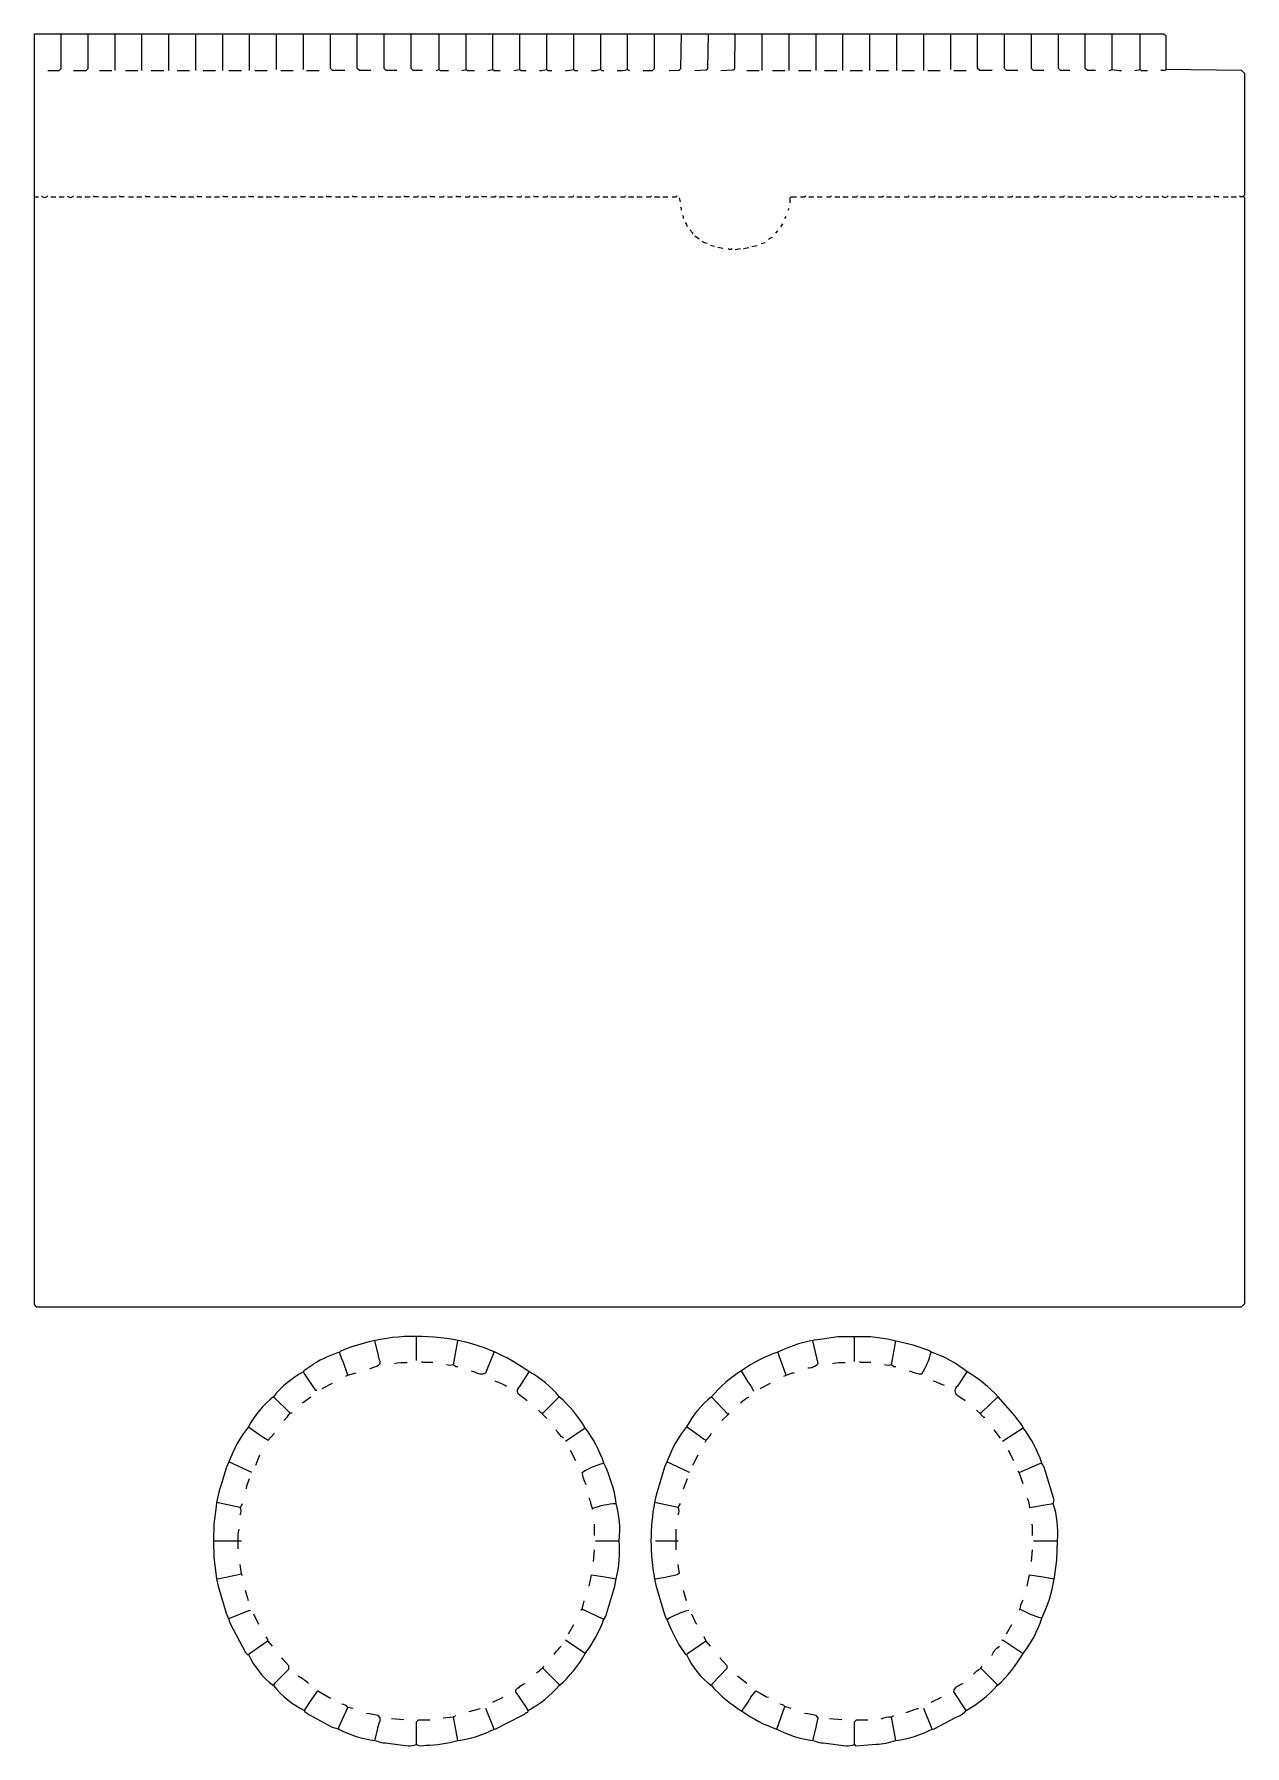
# Model space of a CAD drawing. Extents: x 60 to 1229, y 85 to 1738.
import ezdxf

# ---------------------------------------------------------------- set-up
doc = ezdxf.new("R2010")
doc.units = 0
doc.layers.get('0').update_dxf_attribs({"linetype": 'CONTINUOUS'})

msp = doc.modelspace()

# ---------------------------------------------------------------- linework, layer by layer
at = {"color": 250, "linetype": 'CONTINUOUS'}
for points in [[(1153, 1704), (1153, 1736), (1151, 1738), (60, 1738), (60, 1581), (60, 511), (62, 509), (1226, 509), (1228, 511), (1229, 512), (1229, 1580), (1228, 1581), (1228.2, 1581.9), (1229, 1583), (1229, 1700), (1226, 1703), (1153, 1704), (1152, 1703), (1148, 1703)], [(73, 1703), (84, 1703), (86, 1705), (86, 1738)], [(98, 1703), (110, 1703), (112, 1705), (112, 1738)], [(138, 1703), (138, 1738)], [(164, 1703), (164, 1738)], [(190, 1703), (190, 1738)], [(216, 1703), (216, 1738)], [(242, 1703), (242, 1738)], [(268, 1703), (268, 1738)], [(294, 1704), (294, 1738)], [(320, 1704), (320, 1738)], [(360, 1703), (348, 1703), (346, 1705), (346, 1738)], [(385, 1703), (374, 1703), (372, 1705), (372, 1738)], [(410, 1703), (400, 1703), (398, 1705), (398, 1738)], [(435, 1703), (426, 1703), (424, 1705), (424, 1738)], [(633, 1704), (633, 1738)], [(648, 1703), (657, 1703), (659, 1705), (659, 1738)], [(673, 1703), (682.959016, 1703.45082), (684.515125, 1705.014261), (685, 1738)], [(698, 1703), (708.962069, 1703.455172), (710.515125, 1705.014261), (711, 1738)], [(723, 1703), (734.964706, 1703.458824), (736.515125, 1705.014261), (737, 1738)], [(763, 1703), (763, 1738)], [(789, 1703), (789, 1738)], [(815, 1703), (815, 1738)], [(841, 1703), (841, 1738)], [(867, 1703), (867, 1738)], [(893, 1703), (893, 1738)], [(919, 1703), (919, 1738)], [(945, 1704), (945, 1738)], [(985, 1703), (973, 1703), (971, 1705), (971, 1738)], [(1010, 1703), (999, 1703), (997, 1705), (997, 1738)], [(1035, 1703), (1025, 1703), (1023, 1705), (1023, 1738)], [(1060, 1703), (1051, 1703), (1049, 1705), (1049, 1738)], [(1085, 1703), (1077, 1703), (1075, 1705), (1075, 1738)], [(1101, 1704), (1101, 1738)], [(123, 1703), (135, 1703)], [(148, 1703), (160, 1703)], [(173, 1703), (185, 1703)], [(198, 1703), (210, 1703)], [(223, 1703), (235, 1703)], [(248, 1703), (260, 1703)], [(273, 1703), (285, 1703)], [(298, 1703), (310, 1703)], [(323, 1703), (335, 1703)], [(448, 1703), (451, 1704), (452, 1703), (460, 1703)], [(473, 1703), (477, 1704), (478, 1703), (485, 1703)], [(498, 1703), (503, 1704), (504, 1703), (510, 1703)], [(523, 1703), (529, 1704), (530, 1703), (535, 1703)], [(748, 1703), (760, 1703)], [(773, 1703), (785, 1703)], [(798, 1703), (810, 1703)], [(823, 1703), (835, 1703)], [(848, 1703), (860, 1703)], [(873, 1703), (885, 1703)], [(898, 1703), (910, 1703)], [(923, 1703), (935, 1703)], [(948, 1703), (960, 1703)], [(1123, 1703), (1128, 1704), (1129, 1703), (1135, 1703)], [(684, 1576), (683, 1580)], [(687, 1560), (687, 1562), (686, 1563)], [(781, 1552), (783, 1555)], [(785, 1560), (786, 1562)], [(696, 1545), (696, 1546), (693, 1549)], [(702, 1540), (698, 1543)], [(776, 1546), (778, 1548)], [(717, 1533), (713, 1534)], [(762, 1536), (766, 1537)], [(429, 457), (429, 480)], [(852, 456), (852, 480)], [(465, 453), (469, 476)], [(786, 443), (778, 465)], [(888, 453), (892, 476)], [(333, 428), (332, 428), (320.8, 444.9), (320, 446)], [(338, 430), (348, 435)], [(361, 442), (363, 443), (371, 445)], [(761, 430), (771, 435)], [(309, 406), (307, 406), (291, 422)], [(319, 416), (327, 422)], [(551, 406), (567, 422)], [(730, 405), (714, 422)], [(974, 406), (975, 407), (989.9, 421.2), (991, 422)], [(555, 401), (551, 405), (551, 406), (550, 406), (547, 409)], [(724, 399), (730, 405), (731, 406)], [(978, 402), (977, 402), (974, 405), (974, 406), (973, 406), (970, 409)], [(267, 393), (279.153846, 384.230769), (286, 380), (292, 387)], [(573, 379), (592, 392)], [(993, 382), (987, 390)], [(995, 379), (1015, 392)], [(274, 356), (278, 366)], [(583, 360), (578, 370)], [(696, 356), (701, 366)], [(1006, 360), (1001, 370)], [(270, 349), (248, 359)], [(693, 349), (692.1, 349.2), (671, 359)], [(1015, 338), (1011, 349), (1010, 350)], [(1011, 349), (1031.1, 357.7), (1033, 358)], [(265, 333), (265.352941, 335.911765), (268, 343)], [(687, 333), (691, 343)], [(259, 315), (236, 320)], [(682, 315), (659, 320)], [(601, 288), (601, 299)], [(233, 283), (257, 283), (260, 283)], [(602, 283), (625, 283)], [(660, 283), (680, 283), (682, 283)], [(680, 274), (680, 283), (680, 294)], [(1025, 283), (1048, 283)], [(600, 263), (601, 274)], [(1023, 263), (1024, 274)], [(236, 246), (238.911765, 246.352941), (260, 251)], [(261, 249), (260, 251), (259, 260)], [(596, 239), (598, 250), (609.076923, 248.384615), (622, 246)], [(659, 246), (668.067568, 247.594595), (680.9, 250.3), (683, 252), (682.405405, 255.067568), (682, 260)], [(1019, 239), (1021, 250), (1032.076923, 248.384615), (1045, 246)], [(267, 225), (264, 235)], [(690, 225), (687, 235)], [(248, 207), (249, 208), (267.1, 215.7), (269, 216)], [(588, 216), (589, 217), (591, 225)], [(610, 207), (589, 217)], [(277, 202), (272, 212)], [(576, 193), (581, 202)], [(999, 193), (1004, 202)], [(267, 173), (268, 174), (285.1, 185.8), (286, 186)], [(592, 174), (573, 187)], [(690, 173), (691, 174), (708.1, 185.8), (709, 186)], [(713, 181), (709, 186), (707, 190)], [(1015, 174), (1014.18, 174.24), (995.8, 186.6), (994, 187)], [(291, 143), (293, 146), (306, 159), (306, 162), (299.8, 168.9), (299, 170)], [(714, 143), (715, 145), (729, 160), (729, 162), (722, 170)], [(567, 143), (567, 144), (551, 160)], [(748, 145), (739, 152)], [(990, 143), (990, 144), (974, 160)], [(321, 119), (326, 127), (334, 138), (346, 131)], [(354, 101), (354.3, 102.9), (363, 122)], [(480, 118), (491, 121)], [(504, 101), (496, 121)], [(503, 127), (513, 132)], [(777, 101), (785, 123)], [(812, 90), (814.615385, 100.076923), (817, 112), (815, 114), (806.911765, 115.647059), (804, 116)], [(927, 101), (919, 121)], [(926, 127), (936, 132)], [(455, 112), (465, 113), (467, 114)], [(469, 90), (465, 113)], [(892, 90), (888, 113)]]:
    msp.add_lwpolyline(points, dxfattribs=at)
at = {"color": 251, "linetype": 'CONTINUOUS'}
for points in [[(451, 1704), (451, 1738)], [(477, 1704), (477, 1738)], [(503, 1704), (503, 1738)], [(529, 1704), (529, 1738)], [(555, 1704), (555, 1738)], [(581, 1704), (581, 1738)], [(607, 1704), (607, 1738)], [(1128, 1704), (1128, 1738)], [(76, 1581), (81, 1581)], [(101, 1581), (106, 1581)], [(126, 1581), (131, 1581)], [(151, 1581), (156, 1581)], [(176, 1581), (181, 1581)], [(201, 1581), (206, 1581)], [(226, 1581), (231, 1581)], [(251, 1581), (256, 1581)], [(276, 1581), (281, 1581)], [(301, 1581), (306, 1581)], [(326, 1581), (331, 1581)], [(351, 1581), (356, 1581)], [(359, 1581), (364, 1581)], [(376, 1581), (381, 1581)], [(384, 1581), (389, 1581)], [(401, 1581), (406, 1581)], [(409, 1581), (414, 1581)], [(434, 1581), (439, 1581)], [(459, 1581), (464, 1581)], [(484, 1581), (489, 1581)], [(509, 1581), (514, 1581)], [(534, 1581), (539, 1581)], [(559, 1581), (564, 1581)], [(584, 1581), (589, 1581)], [(609, 1581), (614, 1581)], [(634, 1581), (639, 1581)], [(659, 1581), (664, 1581)], [(685, 1568), (685, 1570), (684, 1571)], [(790, 1575), (790, 1580), (791, 1581), (796, 1581)], [(808, 1581), (813, 1581)], [(833, 1581), (838, 1581)], [(858, 1581), (863, 1581)], [(883, 1581), (888, 1581)], [(908, 1581), (913, 1581)], [(933, 1581), (938, 1581)], [(958, 1581), (963, 1581)], [(983, 1581), (988, 1581)], [(1008, 1581), (1013, 1581)], [(1033, 1581), (1038, 1581)], [(1058, 1581), (1063, 1581)], [(1083, 1581), (1088, 1581)], [(1108, 1581), (1113, 1581)], [(1133, 1581), (1138, 1581)], [(1158, 1581), (1163, 1581)], [(1183, 1581), (1188, 1581)], [(1208, 1581), (1213, 1581)], [(1228, 1581), (1225, 1581), (1224, 1582)], [(788, 1568), (789, 1570)], [(725, 1531), (720, 1532)], [(737, 1530), (742, 1531)], [(445, 455), (435, 455), (434, 456)], [(868, 455), (858, 455), (857, 456)]]:
    msp.add_lwpolyline(points, dxfattribs=at)
at = {"color": 250, "linetype": 'CONTINUOUS'}
for points in [[(548, 1703, 0.070182), (555, 1704), (556, 1703), (560, 1703)], [(573, 1703, 0.078333), (581, 1704), (582, 1703), (585, 1703)], [(598, 1703, 0.083987), (607, 1704), (608, 1703), (610, 1703)], [(623, 1703, 0.088179), (633, 1704), (635, 1703)], [(1098, 1703), (1101, 1704, 0.07013), (1110, 1703)], [(691, 1552, 0.120666), (689, 1556)], [(710, 1536, -0.165541), (705, 1538)], [(769, 1540, -0.120666), (773, 1542)], [(429, 86, 0.173239), (438.035294, 85.541176, 0.07132), (469, 90, 0.085918), (504, 101), (505.9, 101.3), (530.1, 113.8), (530.9, 114.2, 0.113019), (535, 117, 0.618034), (537, 119, 0.083283), (567, 143, 0.083933), (592, 174, 0.07452), (610, 207), (612, 210), (620.615385, 239.076923), (622, 246, 0.074321), (625, 283, 0.087531), (622, 319, 0.082173), (610, 358, 0.083158), (592, 392, 0.082312), (567, 422, 0.103626), (538, 446, 0.141656), (446.04878, 479.439024, 0.124922), (356, 466), (355, 465, 0.063433), (330.1, 453.8), (329, 453), (320.2, 446.9), (320, 446, 0.104895), (291, 422, 0.104761), (267, 393, 0.085145), (248, 359), (245.8, 354.1), (238.352941, 329.911765), (236, 320), (235.615385, 316.076923), (233.468966, 298.972414), (233, 283), (233.468966, 267.027586), (236, 246), (237.647059, 238.911765), (245.3, 213.1), (248, 207), (249.3, 203.1), (264, 175), (266, 173), (267, 173, 0.126094), (291, 143, 0.104423), (321, 119), (321, 118), (325.9, 114.8), (347.1, 103.3), (354, 101, 0.085242), (389, 90), (391.1, 89.3, 0.068079), (398.932432, 87.594595), (421, 85, 0.110918), (429, 86), (429, 108), (431, 110), (442, 110)], [(852, 86), (853, 85), (861.035294, 85.541176), (872.964706, 86.458824, 0.069033), (892, 90, 0.085918), (927, 101), (928.9, 101.3), (951.1, 112.8), (951.9, 113.2, 0.11143), (960, 119, 0.079239), (990, 143, 0.074623), (1015, 174, 0.086879), (1033, 208, 0.07014), (1045, 246), (1045.3, 247.9), (1047.526185, 264.023691), (1048, 283, 0.105852), (1044, 319), (1045, 322), (1036.7, 349.9), (1035.7, 352.9, 0.08222), (1033.230769, 357.153846), (1033, 358, 0.081868), (1015, 392, 0.077513), (1009.76, 399.82), (1007.24, 403.18), (991, 422, 0.071275), (961, 446, 0.09594), (926, 465), (923.8, 466.6), (908.9, 471.7), (883.94, 477.58), (868, 480), (836, 480), (818.932432, 477.405405, 0.086018), (778, 465, 0.082653), (743, 447, 0.081958), (714, 422, 0.104761), (690, 393, 0.088259), (671, 359), (668.7, 354.1), (660.647059, 327.088235), (659, 320, 0.091773), (659, 246), (660.384615, 240.076923), (667.7, 214.9), (669.3, 210.1, 0.089945), (671, 207), (674.7, 197.9), (682.230769, 183.153846), (689, 173), (690, 173, 0.130898), (714, 143, 0.073944), (744, 118, 0.073557), (777, 101, 0.092684), (812, 90), (814.1, 89.3, 0.068079), (821.932432, 87.594595), (844, 85, 0.110918), (852, 86), (852, 108), (854, 110), (865, 110)], [(363, 443), (358.2, 456.1, -0.080354), (355, 465)], [(384, 449), (386.9, 450.3, 0.17523), (394, 454), (394, 456, -0.078461), (392.384615, 462.076923), (389, 476)], [(482, 447), (485.1, 446.2, 0.261727), (496, 445), (504, 465)], [(807, 450, 0.231461), (817, 454), (812, 476)], [(905, 447), (907.1, 446.3, 0.09294), (917, 444, 0.083621), (926, 465)], [(469, 451), (467, 451), (465, 453, -0.212214), (458, 453)], [(755, 427, 0.073578), (749.769231, 435.846154), (743, 447)], [(892, 451), (890, 451), (888, 453, -0.212214), (881, 453)], [(516, 432, 0.083384), (505, 437)], [(536, 418), (527.5, 424.5, -0.396212), (529, 432), (538, 446)], [(784, 442), (786, 443), (789.1, 443.8, -0.138157), (794, 445)], [(939, 433), (933.1, 435.2, 0.105047), (928, 437)], [(959, 418), (952, 423, -0.528175), (952.2, 432.9), (961, 446)], [(742, 416, -0.072465), (750, 422)], [(301, 399, 0.071068), (307, 406)], [(571, 382, -0.081527), (564, 390)], [(709, 380, -0.138381), (702.153846, 384.230769), (690, 393)], [(708, 378), (709, 380, 0.105075), (714, 387)], [(593, 337, -0.066112), (589, 349, -0.063714), (610, 358)], [(259, 308, 0.209178), (259, 315, 0.120666), (261, 319)], [(599, 314, -0.090365), (622, 319)], [(682, 308, 0.203824), (682, 315), (684, 319)], [(1019, 324, -0.084195), (1021, 315), (1044, 319)], [(257, 275), (257, 283, -0.091428), (258, 294)], [(671, 207, -0.063714), (692, 216)], [(1011, 216), (1012, 217, -0.094711), (1015, 226)], [(1033, 208, -0.0662), (1012, 217)], [(700, 202, -0.067868), (698.2, 205.1), (695, 212)], [(290, 181), (286, 186, 0.120666), (284, 190)], [(562, 173, -0.064905), (569, 181)], [(985, 172, -0.171293), (992, 181)], [(325, 145, 0.064652), (315, 152)], [(545, 155, -0.087559), (551, 160), (552, 162)], [(967, 154, -0.071068), (974, 160), (975, 162)], [(537, 119), (534.769231, 122.846154), (525, 137), (525, 139), (527.1, 140.8), (528, 141, -0.162516), (534, 145)], [(744, 118), (744.3, 119.9), (750, 128), (750.2, 128.9, 0.103766), (752, 132), (757, 138), (760.9, 135.8), (767.1, 132.3), (769, 132)], [(960, 119), (948, 137, -0.325412), (953, 143, -0.145376), (957, 145)], [(368, 121), (363, 122, 0.202267), (357, 125)], [(389, 90), (391.615385, 100.076923, -0.075753), (394, 109), (394, 112), (392, 114), (383.911765, 115.647059), (381, 116)], [(791, 121), (785, 123, 0.165541), (780, 125)]]:
    msp.add_lwpolyline(points, format="xyb", dxfattribs=at)
at = {"color": 27, "linetype": 'CONTINUOUS'}
for points in [[(60, 1581), (64, 1581)], [(753, 1533), (758, 1534)], [(1024, 288), (1024, 298), (1023, 299)], [(840, 110), (828, 111)]]:
    msp.add_lwpolyline(points, dxfattribs=at)
at = {"color": 252, "linetype": 'CONTINUOUS'}
for points in [[(67, 1582, 0.535184), (73, 1582)], [(92, 1582, 0.535184), (98, 1582)], [(1099, 1582, 0.535184), (1105, 1582)], [(1124, 1582, 0.535184), (1130, 1582)], [(1149, 1582, 0.535184), (1155, 1582)]]:
    msp.add_lwpolyline(points, format="xyb", dxfattribs=at)
for points in [[(84, 1581), (89, 1581)], [(109, 1581), (114, 1581)], [(122, 1581), (118, 1581), (117, 1582)], [(134, 1581), (139, 1581)], [(147, 1581), (143, 1581), (142, 1582)], [(159, 1581), (164, 1581)], [(172, 1581), (168, 1581), (167, 1582)], [(184, 1581), (189, 1581)], [(197, 1581), (193, 1581), (192, 1582)], [(209, 1581), (214, 1581)], [(222, 1581), (218, 1581), (217, 1582)], [(234, 1581), (239, 1581)], [(247, 1581), (243, 1581), (242, 1582)], [(259, 1581), (264, 1581)], [(272, 1581), (268, 1581), (267, 1582)], [(284, 1581), (289, 1581)], [(297, 1581), (293, 1581), (292, 1582)], [(309, 1581), (314, 1581)], [(322, 1581), (318, 1581), (317, 1582)], [(334, 1581), (339, 1581)], [(347, 1581), (343, 1581), (342, 1582)], [(372, 1581), (368, 1581), (367, 1582)], [(397, 1581), (393, 1581), (392, 1582)], [(422, 1581), (418, 1581), (417, 1582)], [(426, 1581), (430, 1581), (431, 1582)], [(447, 1581), (443, 1581), (442, 1582)], [(451, 1581), (455, 1581), (456, 1582)], [(472, 1581), (468, 1581), (467, 1582)], [(476, 1581), (480, 1581), (481, 1582)], [(497, 1581), (493, 1581), (492, 1582)], [(501, 1581), (505, 1581), (506, 1582)], [(522, 1581), (518, 1581), (517, 1582)], [(526, 1581), (530, 1581), (531, 1582)], [(547, 1581), (543, 1581), (542, 1582)], [(551, 1581), (555, 1581), (556, 1582)], [(567, 1581), (572, 1581)], [(576, 1581), (580, 1581), (581, 1582)], [(592, 1581), (597, 1581)], [(601, 1581), (605, 1581), (606, 1582)], [(617, 1581), (622, 1581)], [(626, 1581), (630, 1581), (631, 1582)], [(642, 1581), (647, 1581)], [(651, 1581), (655, 1581), (656, 1582)], [(667, 1581), (672, 1581)], [(676, 1581), (680, 1581), (681, 1582)], [(800, 1581), (804, 1581), (805, 1582)], [(816, 1581), (821, 1581)], [(825, 1581), (829, 1581), (830, 1582)], [(841, 1581), (846, 1581)], [(850, 1581), (854, 1581), (855, 1582)], [(866, 1581), (871, 1581)], [(875, 1581), (879, 1581), (880, 1582)], [(891, 1581), (896, 1581)], [(900, 1581), (904, 1581), (905, 1582)], [(916, 1581), (921, 1581)], [(925, 1581), (929, 1581), (930, 1582)], [(941, 1581), (946, 1581)], [(950, 1581), (954, 1581), (955, 1582)], [(966, 1581), (971, 1581)], [(975, 1581), (979, 1581), (980, 1582)], [(991, 1581), (996, 1581)], [(1000, 1581), (1004, 1581), (1005, 1582)], [(1016, 1581), (1021, 1581)], [(1025, 1581), (1029, 1581), (1030, 1582)], [(1041, 1581), (1046, 1581)], [(1050, 1581), (1054, 1581), (1055, 1582)], [(1066, 1581), (1071, 1581)], [(1075, 1581), (1079, 1581), (1080, 1582)], [(1091, 1581), (1096, 1581)], [(1116, 1581), (1121, 1581)], [(1141, 1581), (1146, 1581)], [(1166, 1581), (1171, 1581)], [(1179, 1581), (1175, 1581), (1174, 1582)], [(1191, 1581), (1196, 1581)], [(1204, 1581), (1200, 1581), (1199, 1582)], [(1216, 1581), (1221, 1581)]]:
    msp.add_lwpolyline(points, dxfattribs=at)
at = {"color": 251, "linetype": 'CONTINUOUS'}
msp.add_lwpolyline([(730, 1531, 0.292603), (734, 1531)], format="xyb", dxfattribs=at)
at = {"color": 197, "linetype": 'CONTINUOUS'}
msp.add_lwpolyline([(745, 1531), (750, 1532)], dxfattribs=at)
at = {"color": 27, "linetype": 'CONTINUOUS'}
for points in [[(408, 454, -0.08251), (420, 455)], [(831, 454, -0.08251), (843, 455)], [(599, 313), (599, 314), (597.615385, 318.923077, 0.070651), (596, 324)], [(878, 111, -0.09779), (888, 113), (890, 114)]]:
    msp.add_lwpolyline(points, format="xyb", dxfattribs=at)
at = {"color": 247, "linetype": 'CONTINUOUS'}
msp.add_lwpolyline([(902, 117), (910.1, 119.8, -0.113888), (914, 121)], format="xyb", dxfattribs=at)
at = {"color": 237, "linetype": 'CONTINUOUS'}
msp.add_lwpolyline([(417, 110), (405, 111)], dxfattribs=at)

doc.saveas('drawing.dxf')
